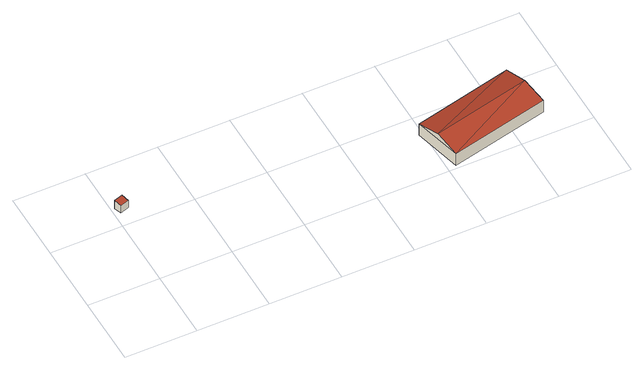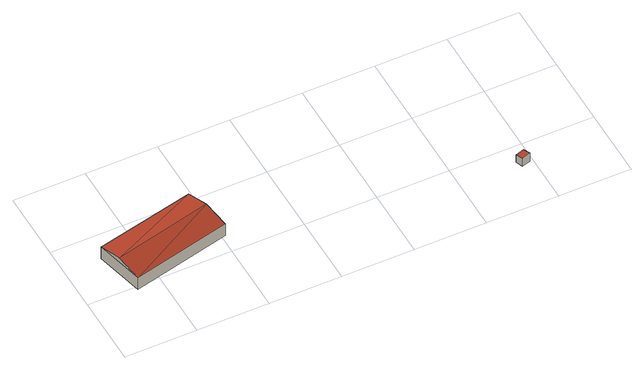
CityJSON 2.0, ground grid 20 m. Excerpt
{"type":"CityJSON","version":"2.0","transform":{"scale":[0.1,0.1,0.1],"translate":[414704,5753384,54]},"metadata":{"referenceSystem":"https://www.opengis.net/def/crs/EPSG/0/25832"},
"CityObjects":{
"building1":{"type":"Building","attributes":{"Gemeindeschluessel":"05515000","Geometrietyp2DReferenz":"3000","function":"31001_2500","roofType":"2100","measuredHeight":2.84},"address":[{"country":"Germany","locality":"Münster","thoroughfareNumber":"45a","thoroughfareName":"Berdelheide"}],"geometry":[{"type":"Solid","lod":"2","boundaries":[[[[0,1,2,3]],[[4,5,1,0]],[[6,7,5,4]],[[3,2,7,6]],[[4,0,3,6]],[[1,5,7,2]]]],"semantics":{"surfaces":[{"type":"WallSurface"},{"type":"RoofSurface"},{"type":"GroundSurface"}],"values":[[0,0,0,0,1,2]]}}]},
"building2":{"type":"Building","attributes":{"Gemeindeschluessel":"05515000","Geometrietyp2DReferenz":"3000","function":"31001_2000","roofType":"3100","measuredHeight":5.75},"geometry":[{"type":"Solid","lod":"2","boundaries":[[[[8,9,10,11]],[[12,13,9,8]],[[14,15,13,12]],[[11,10,15,14]],[[8,16,12]],[[14,17,11]],[[17,16,8]],[[8,11,17]],[[14,12,16]],[[16,17,14]],[[9,13,15,10]]]],"semantics":{"surfaces":[{"type":"WallSurface"},{"type":"RoofSurface"},{"type":"GroundSurface"}],"values":[[0,0,0,0,0,0,1,1,1,1,2]]}}]}
},
"vertices":[
[41,249,27],[41,249,2],[34,270,2],[34,270,31],[16,241,27],[16,241,2],[9,262,31],[9,262,2],
[1065,208,41],[1065,208,1],[790,143,1],[790,143,41],[1098,73,41],[1098,73,1],[823,10,41],[823,10,1],[1081,141,58],[807,76,58]
]}
